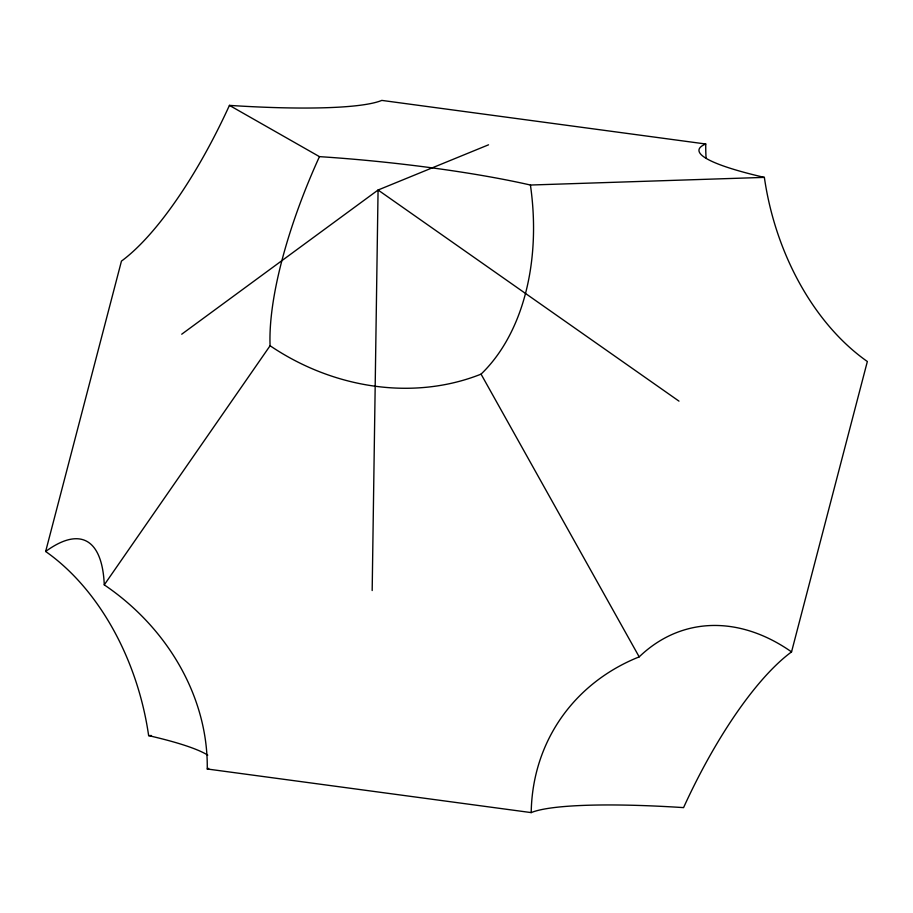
<?xml version="1.0" encoding="UTF-8"?>
<svg xmlns="http://www.w3.org/2000/svg" width="913" height="913" viewBox="0 0 913 913"><rect width="100%" height="100%" fill="white"/><g stroke="black" fill="none" stroke-linecap="round" stroke-linejoin="round"><path stroke-width="1.37" d="M372.173 590.54L378.073 190.018L488.535 144.813M45.65 551.486L121.452 261.107A218.926 67.163 -66 0 0 229.437 105.383A218.926 28.36 5.9 0 0 381.794 100.396L705.749 144.003A218.926 28.36 5.9 0 0 764.364 177.384A218.926 150.656 76 0 0 867.35 361.514L791.548 651.893A218.926 67.163 -66 0 0 683.563 807.617A218.926 28.36 5.9 0 0 531.206 812.604L207.251 768.997A218.926 189.459 32.2 0 0 104.265 584.868A218.926 67.163 -66 0 0 45.65 551.486A218.926 150.656 76 0 1 148.636 735.616A218.926 28.36 5.9 0 1 207.753 755.142M104.265 584.868L270.088 345.742A218.926 67.163 -66 0 1 319.447 156.637L229.437 105.383M181.721 334.204L378.073 190.018L678.987 401.138M319.447 156.637A218.926 28.36 5.9 0 1 530.419 185.031L764.364 177.384M148.636 735.616L151.467 735.524M530.419 185.031A218.926 150.656 76 0 1 481.06 374.136L639.191 656.869A218.926 150.656 76 0 1 791.548 651.893M481.06 374.136A218.926 189.459 32.2 0 1 270.088 345.742M531.206 812.604A218.926 189.459 32.2 0 1 639.191 656.869M208.746 768.335A218.926 28.36 5.9 0 1 207.251 768.997M706.069 157.869A218.926 189.459 32.2 0 1 705.749 144.003"/></g></svg>
